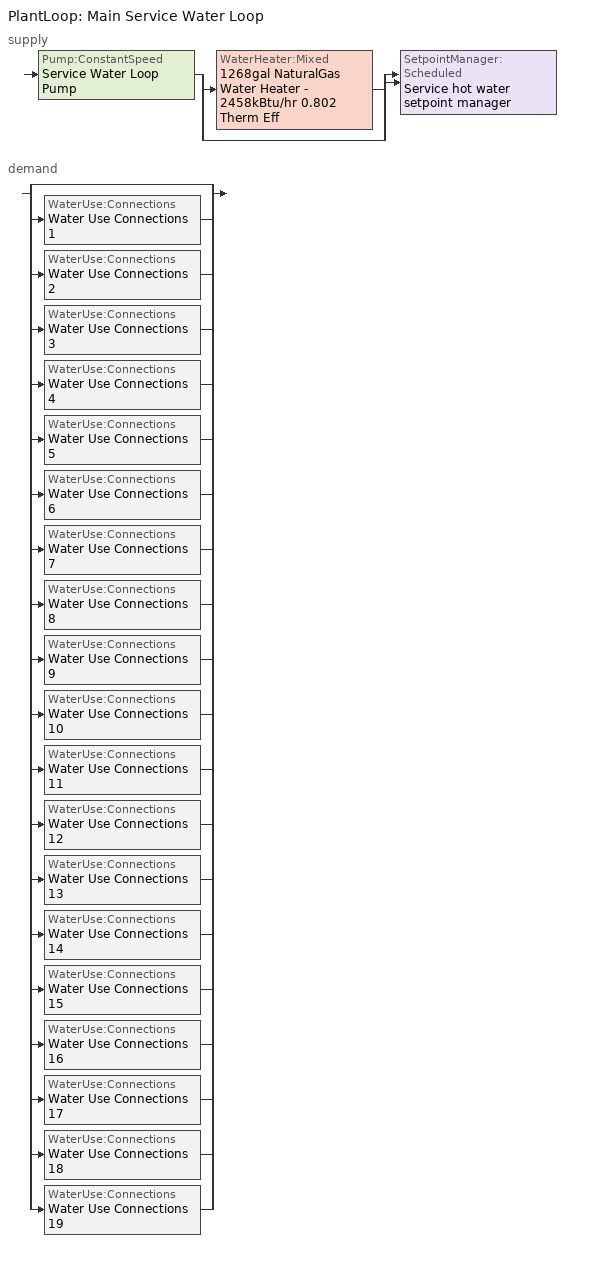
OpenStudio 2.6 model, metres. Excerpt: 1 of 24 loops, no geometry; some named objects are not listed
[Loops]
PlantLoop 'Main Service Water Loop'
 supply: Pump:ConstantSpeed 'Service Water Loop Pump' > split
  | WaterHeater:Mixed '1268gal NaturalGas Water Heater - 2458kBtu/hr 0.802 Therm Eff'
  | bypass
  join > SetpointManager:Scheduled 'Service hot water setpoint manager'
 demand: split
  | bypass
  | WaterUse:Connections 'Water Use Connections 1'
  | WaterUse:Connections 'Water Use Connections 2'
  | WaterUse:Connections 'Water Use Connections 3'
  | WaterUse:Connections 'Water Use Connections 4'
  | WaterUse:Connections 'Water Use Connections 5'
  | WaterUse:Connections 'Water Use Connections 6'
  | WaterUse:Connections 'Water Use Connections 7'
  | WaterUse:Connections 'Water Use Connections 8'
  | WaterUse:Connections 'Water Use Connections 9'
  | WaterUse:Connections 'Water Use Connections 10'
  | WaterUse:Connections 'Water Use Connections 11'
  | WaterUse:Connections 'Water Use Connections 12'
  | WaterUse:Connections 'Water Use Connections 13'
  | WaterUse:Connections 'Water Use Connections 14'
  | WaterUse:Connections 'Water Use Connections 15'
  | WaterUse:Connections 'Water Use Connections 16'
  | WaterUse:Connections 'Water Use Connections 17'
  | WaterUse:Connections 'Water Use Connections 18'
  | WaterUse:Connections 'Water Use Connections 19'
[PlantLoop]
Main Service Water Loop: Glycol Concentration=0; Maximum Loop Temperature {C}=60; Minimum Loop Temperature {C}=10; Plant Loop Volume {m3}=Autocalculate; Load Distribution Scheme=Optimal
[Sizing:Plant]
Main Service Water Loop: Loop Type=Heating; Design Loop Exit Temperature {C}=60; Loop Design Temperature Difference {deltaC}=5; Sizing Option=NonCoincident; Zone Timesteps in Averaging Window=1; Coincident Sizing Factor Mode=None
[SetpointManager:Scheduled]
Service hot water setpoint manager: Control Variable=Temperature; Schedule=Service Water Loop Temp - 140F
[Pump:ConstantSpeed]
Service Water Loop Pump: Rated Flow Rate {m3/s}=autosize; Rated Pump Head {Pa}=2.1597e+06; Rated Power Consumption {W}=autosize; Motor Efficiency=0.917; Fraction of Motor Inefficiencies to Fluid Stream=0; Pump Control Type=Intermittent; Design Power Sizing Method=PowerPerFlowPerPressure; Design Electric Power per Unit Flow Rate {W/(m3/s)}=348701.1; Design Shaft Power per Unit Flow Rate per Unit Head {W-s/m3-Pa}=1.28205
[WaterHeater:Mixed]
1268gal NaturalGas Water Heater - 2458kBtu/hr 0.802 Therm Eff: Tank Volume {m3}=4.8013; Setpoint Temperature Schedule=Service Water Loop Temp - 140F; Deadband Temperature Difference {deltaC}=2; Maximum Temperature Limit {C}=82.2222; Heater Control Type=Cycle; Heater Maximum Capacity {W}=720505; Heater Fuel Type=NaturalGas; Heater Thermal Efficiency=0.802275; Part Load Factor Curve=SWH-EFFFPLR-NECB2011; Off Cycle Parasitic Fuel Consumption Rate {W}=20; Off Cycle Parasitic Fuel Type=NaturalGas; Off Cycle Parasitic Heat Fraction to Tank=0.8; On Cycle Parasitic Fuel Type=NaturalGas; On Cycle Parasitic Heat Fraction to Tank=0; Ambient Temperature Indicator=Schedule; Ambient Temperature Schedule=Water Heater Ambient Temp Schedule - 70F; Off Cycle Loss Coefficient to Ambient Temperature {W/K}=42.1458; On Cycle Loss Coefficient to Ambient Temperature {W/K}=42.1458; Use Side Effectiveness=1; Source Side Effectiveness=1; Use Side Design Flow Rate {m3/s}=autosize; Source Side Design Flow Rate {m3/s}=autosize; Indirect Water Heating Recovery Time {hr}=1.5; Source Side Flow Control Mode=IndirectHeatPrimarySetpoint
[WaterUse:Connections]
Name | Water Use Equipment Name 1
Water Use Connections 1 | Courthouse - chambers-space function Service Water Use 0.72gal/min
Water Use Connections 2 | Courthouse - courtroom-space function Service Water Use 0.96gal/min
Water Use Connections 3 | Dining - bar lounge/leisure-space function Service Water Use 1.44gal/min
Water Use Connections 4 | Dining - family space-space function Service Water Use 1.91gal/min
Water Use Connections 5 | Dining - other-space function Service Water Use 1.91gal/min
Water Use Connections 6 | Dormitory - living quarters-space function Service Water Use 4.26gal/min
Water Use Connections 7 | Dress./fitt. - performance arts-space function Service Water Use 0.21gal/min
Water Use Connections 8 | Dwelling unit(s)-space function Service Water Use 1.33gal/min
Water Use Connections 9 | Fire station - engine room-space function Service Water Use 2.08gal/min
Water Use Connections 10 | Fire station - quarters-space function Service Water Use 4.26gal/min
Water Use Connections 11 | Food preparation - vented-space function Service Water Use 0.96gal/min
Water Use Connections 12 | Food preparation-space function Service Water Use 0.96gal/min
Water Use Connections 13 | Gym - audience-space function Service Water Use 0.96gal/min
Water Use Connections 14 | Gym - fitness-space function Service Water Use 2.87gal/min
Water Use Connections 15 | Gym - play-space function Service Water Use 3.83gal/min
Water Use Connections 16 | Hospital - emergency-space function Service Water Use 1.44gal/min
Water Use Connections 17 | Hospital - exam-space function Service Water Use 0.72gal/min
Water Use Connections 18 | Hospital - laundry/washing-space function Service Water Use 0.64gal/min
Water Use Connections 19 | Hospital - lounge/recreation-space function Service Water Use 0.96gal/min
[WaterUse:Equipment:Definition]
Name | Peak Flow Rate {m3/s} | Target Temperature Schedule | Sensible Fraction Schedule | Latent Fraction Schedule
Courthouse - chambers-space function Service Water Use Def 0.72gal/min | 4.53877e-05 | Schedule Ruleset 5 | Schedule Ruleset 3 | Schedule Ruleset 4
Courthouse - courtroom-space function Service Water Use Def 0.96gal/min | 6.0255e-05 | Schedule Ruleset 8 | Schedule Ruleset 6 | Schedule Ruleset 7
Dining - bar lounge/leisure-space function Service Water Use Def 1.44gal/min | 9.06778e-05 | Schedule Ruleset 11 | Schedule Ruleset 9 | Schedule Ruleset 10
Dining - family space-space function Service Water Use Def 1.91gal/min | 0.000120805 | Schedule Ruleset 14 | Schedule Ruleset 12 | Schedule Ruleset 13
Dining - other-space function Service Water Use Def 1.91gal/min | 0.000120805 | Schedule Ruleset 17 | Schedule Ruleset 15 | Schedule Ruleset 16
Dormitory - living quarters-space function Service Water Use Def 4.26gal/min | 0.000269034 | Schedule Ruleset 20 | Schedule Ruleset 18 | Schedule Ruleset 19
Dress./fitt. - performance arts-space function Service Water Use Def 0.21gal/min | 1.34044e-05 | Schedule Ruleset 23 | Schedule Ruleset 21 | Schedule Ruleset 22
Dwelling unit(s)-space function Service Water Use Def 1.33gal/min | 8.40732e-05 | Schedule Ruleset 26 | Schedule Ruleset 24 | Schedule Ruleset 25
Fire station - engine room-space function Service Water Use Def 2.08gal/min | 0.000131166 | Schedule Ruleset 29 | Schedule Ruleset 27 | Schedule Ruleset 28
Fire station - quarters-space function Service Water Use Def 4.26gal/min | 0.000269034 | Schedule Ruleset 32 | Schedule Ruleset 30 | Schedule Ruleset 31
Food preparation - vented-space function Service Water Use Def 0.96gal/min | 6.04677e-05 | Schedule Ruleset 35 | Schedule Ruleset 33 | Schedule Ruleset 34
Food preparation-space function Service Water Use Def 0.96gal/min | 6.04677e-05 | Schedule Ruleset 38 | Schedule Ruleset 36 | Schedule Ruleset 37
Gym - audience-space function Service Water Use Def 0.96gal/min | 6.0255e-05 | Schedule Ruleset 41 | Schedule Ruleset 39 | Schedule Ruleset 40
Gym - fitness-space function Service Water Use Def 2.87gal/min | 0.000181356 | Schedule Ruleset 44 | Schedule Ruleset 42 | Schedule Ruleset 43
Gym - play-space function Service Water Use Def 3.83gal/min | 0.000241808 | Schedule Ruleset 47 | Schedule Ruleset 45 | Schedule Ruleset 46
Hospital - emergency-space function Service Water Use Def 1.44gal/min | 9.07755e-05 | Schedule Ruleset 50 | Schedule Ruleset 48 | Schedule Ruleset 49
Hospital - exam-space function Service Water Use Def 0.72gal/min | 4.53877e-05 | Schedule Ruleset 53 | Schedule Ruleset 51 | Schedule Ruleset 52
Hospital - laundry/washing-space function Service Water Use Def 0.64gal/min | 4.04104e-05 | Schedule Ruleset 56 | Schedule Ruleset 54 | Schedule Ruleset 55
Hospital - lounge/recreation-space function Service Water Use Def 0.96gal/min | 6.05503e-05 | Schedule Ruleset 59 | Schedule Ruleset 57 | Schedule Ruleset 58
[WaterUse:Equipment]
Name | Water Use Equipment Definition | Space | Flow Rate Fraction Schedule
Courthouse - chambers-space function Service Water Use 0.72gal/min | Courthouse - chambers-space function Service Water Use Def 0.72gal/min | Courthouse - chambers-Space Function | NECB-A-Service Water Heating
Courthouse - courtroom-space function Service Water Use 0.96gal/min | Courthouse - courtroom-space function Service Water Use Def 0.96gal/min | Courthouse - courtroom-Space Function | NECB-A-Service Water Heating
Dining - bar lounge/leisure-space function Service Water Use 1.44gal/min | Dining - bar lounge/leisure-space function Service Water Use Def 1.44gal/min | Dining - bar lounge/leisure-Space Function | NECB-B-Service Water Heating
Dining - family space-space function Service Water Use 1.91gal/min | Dining - family space-space function Service Water Use Def 1.91gal/min | Dining - family space-Space Function | NECB-B-Service Water Heating
Dining - other-space function Service Water Use 1.91gal/min | Dining - other-space function Service Water Use Def 1.91gal/min | Dining - other-Space Function | NECB-B-Service Water Heating
Dormitory - living quarters-space function Service Water Use 4.26gal/min | Dormitory - living quarters-space function Service Water Use Def 4.26gal/min | Dormitory - living quarters-Space Function | NECB-G-Service Water Heating
Dress./fitt. - performance arts-space function Service Water Use 0.21gal/min | Dress./fitt. - performance arts-space function Service Water Use Def 0.21gal/min | Dress./fitt. - performance arts-Space Function | NECB-C-Service Water Heating
Dwelling unit(s)-space function Service Water Use 1.33gal/min | Dwelling unit(s)-space function Service Water Use Def 1.33gal/min | Dwelling Unit(s)-Space Function | NECB-G-Service Water Heating
Fire station - engine room-space function Service Water Use 2.08gal/min | Fire station - engine room-space function Service Water Use Def 2.08gal/min | Fire station - engine room-Space Function | NECB-H-Service Water Heating
Fire station - quarters-space function Service Water Use 4.26gal/min | Fire station - quarters-space function Service Water Use Def 4.26gal/min | Fire station - quarters-Space Function | NECB-G-Service Water Heating
Food preparation - vented-space function Service Water Use 0.96gal/min | Food preparation - vented-space function Service Water Use Def 0.96gal/min | Food preparation - vented-Space Function | NECB-B-Service Water Heating
Food preparation-space function Service Water Use 0.96gal/min | Food preparation-space function Service Water Use Def 0.96gal/min | Food preparation-Space Function | NECB-B-Service Water Heating
Gym - audience-space function Service Water Use 0.96gal/min | Gym - audience-space function Service Water Use Def 0.96gal/min | Gym - audience-Space Function | NECB-B-Service Water Heating
Gym - fitness-space function Service Water Use 2.87gal/min | Gym - fitness-space function Service Water Use Def 2.87gal/min | Gym - fitness-Space Function | NECB-B-Service Water Heating
Gym - play-space function Service Water Use 3.83gal/min | Gym - play-space function Service Water Use Def 3.83gal/min | Gym - play-Space Function | NECB-B-Service Water Heating
Hospital - emergency-space function Service Water Use 1.44gal/min | Hospital - emergency-space function Service Water Use Def 1.44gal/min | Hospital - emergency-Space Function | NECB-H-Service Water Heating
Hospital - exam-space function Service Water Use 0.72gal/min | Hospital - exam-space function Service Water Use Def 0.72gal/min | Hospital - exam-Space Function | NECB-C-Service Water Heating
Hospital - laundry/washing-space function Service Water Use 0.64gal/min | Hospital - laundry/washing-space function Service Water Use Def 0.64gal/min | Hospital - laundry/washing-Space Function | NECB-C-Service Water Heating
Hospital - lounge/recreation-space function Service Water Use 0.96gal/min | Hospital - lounge/recreation-space function Service Water Use Def 0.96gal/min | Hospital - lounge/recreation-Space Function | NECB-B-Service Water Heating
[Schedule:Ruleset]
Name | Default Day Schedule
Service Water Loop Temp - 140F | Service Water Loop Temp - 140F Default
Water Heater Ambient Temp Schedule - 70F | Water Heater Ambient Temp Schedule - 70F Default
Schedule Ruleset 3 | Schedule Day 8
Schedule Ruleset 4 | Schedule Day 9
Schedule Ruleset 5 | Schedule Day 10
NECB-A-Service Water Heating | NECB-A-Service Water Heating Default
Schedule Ruleset 6 | Schedule Day 11
Schedule Ruleset 7 | Schedule Day 12
Schedule Ruleset 8 | Schedule Day 13
Schedule Ruleset 9 | Schedule Day 14
Schedule Ruleset 10 | Schedule Day 15
Schedule Ruleset 11 | Schedule Day 16
NECB-B-Service Water Heating | NECB-B-Service Water Heating Default
Schedule Ruleset 12 | Schedule Day 17
Schedule Ruleset 13 | Schedule Day 18
Schedule Ruleset 14 | Schedule Day 19
Schedule Ruleset 15 | Schedule Day 20
Schedule Ruleset 16 | Schedule Day 21
Schedule Ruleset 17 | Schedule Day 22
Schedule Ruleset 18 | Schedule Day 23
Schedule Ruleset 19 | Schedule Day 24
Schedule Ruleset 20 | Schedule Day 25
NECB-G-Service Water Heating | NECB-G-Service Water Heating Default
Schedule Ruleset 21 | Schedule Day 26
Schedule Ruleset 22 | Schedule Day 27
Schedule Ruleset 23 | Schedule Day 28
NECB-C-Service Water Heating | NECB-C-Service Water Heating Default
Schedule Ruleset 24 | Schedule Day 29
Schedule Ruleset 25 | Schedule Day 30
Schedule Ruleset 26 | Schedule Day 31
Schedule Ruleset 27 | Schedule Day 32
Schedule Ruleset 28 | Schedule Day 33
Schedule Ruleset 29 | Schedule Day 34
NECB-H-Service Water Heating | NECB-H-Service Water Heating Default
Schedule Ruleset 30 | Schedule Day 35
Schedule Ruleset 31 | Schedule Day 36
Schedule Ruleset 32 | Schedule Day 37
Schedule Ruleset 33 | Schedule Day 38
Schedule Ruleset 34 | Schedule Day 39
Schedule Ruleset 35 | Schedule Day 40
Schedule Ruleset 36 | Schedule Day 41
Schedule Ruleset 37 | Schedule Day 42
Schedule Ruleset 38 | Schedule Day 43
Schedule Ruleset 39 | Schedule Day 44
Schedule Ruleset 40 | Schedule Day 45
Schedule Ruleset 41 | Schedule Day 46
Schedule Ruleset 42 | Schedule Day 47
Schedule Ruleset 43 | Schedule Day 48
Schedule Ruleset 44 | Schedule Day 49
Schedule Ruleset 45 | Schedule Day 50
Schedule Ruleset 46 | Schedule Day 51
Schedule Ruleset 47 | Schedule Day 52
Schedule Ruleset 48 | Schedule Day 53
Schedule Ruleset 49 | Schedule Day 54
Schedule Ruleset 50 | Schedule Day 55
Schedule Ruleset 51 | Schedule Day 56
Schedule Ruleset 52 | Schedule Day 57
Schedule Ruleset 53 | Schedule Day 58
Schedule Ruleset 54 | Schedule Day 59
Schedule Ruleset 55 | Schedule Day 60
Schedule Ruleset 56 | Schedule Day 61
Schedule Ruleset 57 | Schedule Day 62
Schedule Ruleset 58 | Schedule Day 63
Schedule Ruleset 59 | Schedule Day 64
[Schedule:Day]
Service Water Loop Temp - 140F Default; Schedule Day 10; Schedule Day 13; Schedule Day 16; Schedule Day 19; Schedule Day 22; Schedule Day 25; Schedule Day 28; Schedule Day 31; Schedule Day 34; Schedule Day 37; Schedule Day 40; Schedule Day 43; Schedule Day 46; Schedule Day 49; Schedule Day 52; Schedule Day 55; Schedule Day 58; Schedule Day 61; Schedule Day 64: 24, 0, 60
Water Heater Ambient Temp Schedule - 70F Default: 24, 0, 21.1111
Schedule Day 8; Schedule Day 11; Schedule Day 14; Schedule Day 17; Schedule Day 20; Schedule Day 23; Schedule Day 26; Schedule Day 29; Schedule Day 32; Schedule Day 35; Schedule Day 38; Schedule Day 41; Schedule Day 44; Schedule Day 47; Schedule Day 50; Schedule Day 53; Schedule Day 56; Schedule Day 59; Schedule Day 62: 24, 0, 0.2
Schedule Day 9; NECB-A-Service Water Heating Sat Day; NECB-A-Service Water Heating Sun|Hol Day; Schedule Day 12; Schedule Day 15; Schedule Day 18; Schedule Day 21; Schedule Day 24; Schedule Day 27; Schedule Day 30; Schedule Day 33; Schedule Day 36; Schedule Day 39; Schedule Day 42; Schedule Day 45; Schedule Day 48; Schedule Day 51; Schedule Day 54; Schedule Day 57; Schedule Day 60; Schedule Day 63: 24, 0, 0.05
NECB-A-Service Water Heating Default; NECB-A-Service Water Heating Default|Wkdy Day: 7, 0, 0.05, 8, 0, 0.1, 10, 0, 0.5, 16, 0, 0.9, 17, 0, 0.7, 18, 0, 0.5, 19, 0, 0.3, 22, 0, 0.2, 24, 0, 0.05
NECB-B-Service Water Heating Default; NECB-B-Service Water Heating Default|Wkdy Day: 1, 0, 0.6, 2, 0, 0.5, 9, 0, 0.05, 11, 0, 0.7, 12, 0, 0.4, 13, 0, 0.5, 15, 0, 0.6, 16, 0, 0.4, 18, 0, 0.3, 19, 0, 0.4, 20, 0, 0.5, 22, 0, 0.8, 24, 0, 0.9
NECB-B-Service Water Heating Sat Day: 1, 0, 0.7, 2, 0, 0.6, 9, 0, 0.05, 11, 0, 0.7, 12, 0, 0.4, 13, 0, 0.5, 15, 0, 0.6, 16, 0, 0.4, 18, 0, 0.3, 19, 0, 0.4, 20, 0, 0.5, 22, 0, 0.8, 24, 0, 0.9
NECB-B-Service Water Heating Sun|Hol Day: 1, 0, 0.5, 2, 0, 0.6, 9, 0, 0.05, 11, 0, 0.7, 12, 0, 0.4, 13, 0, 0.5, 15, 0, 0.6, 16, 0, 0.4, 18, 0, 0.3, 19, 0, 0.4, 20, 0, 0.5, 22, 0, 0.8, 24, 0, 0.5
NECB-G-Service Water Heating Default; NECB-G-Service Water Heating Default|Wkdy Day: 1, 0, 0.1, 6, 0, 0.05, 7, 0, 0.2, 8, 0, 0.8, 9, 0, 0.7, 10, 0, 0.5, 11, 0, 0.4, 14, 0, 0.2, 15, 0, 0.3, 17, 0, 0.5, 19, 0, 0.7, 21, 0, 0.4, 23, 0, 0.2, 24, 0, 0.1
NECB-G-Service Water Heating Sat Day: 1, 0, 0.1, 7, 0, 0.05, 8, 0, 0.2, 11, 0, 0.5, 15, 0, 0.3, 16, 0, 0.7, 17, 0, 0.9, 19, 0, 0.7, 20, 0, 0.6, 21, 0, 0.5, 22, 0, 0.4, 23, 0, 0.3, 24, 0, 0.2
NECB-G-Service Water Heating Sun|Hol Day: 1, 0, 0.1, 8, 0, 0.05, 9, 0, 0.2, 11, 0, 0.3, 13, 0, 0.2, 14, 0, 0.3, 15, 0, 0.4, 16, 0, 0.5, 17, 0, 0.6, 18, 0, 0.7, 19, 0, 0.4, 20, 0, 0.3, 24, 0, 0.2
NECB-C-Service Water Heating Default; NECB-C-Service Water Heating Default|Wkdy Day: 8, 0, 0.05, 9, 0, 0.1, 10, 0, 0.2, 11, 0, 0.3, 12, 0, 0.4, 16, 0, 0.8, 17, 0, 0.6, 18, 0, 0.4, 19, 0, 0.3, 21, 0, 0.2, 24, 0, 0.05
NECB-C-Service Water Heating Sat Day: 8, 0, 0.05, 9, 0, 0.1, 10, 0, 0.2, 11, 0, 0.3, 12, 0, 0.5, 16, 0, 0.9, 17, 0, 0.7, 18, 0, 0.5, 19, 0, 0.3, 21, 0, 0.2, 24, 0, 0.05
NECB-C-Service Water Heating Sun|Hol Day: 10, 0, 0.05, 11, 0, 0.1, 12, 0, 0.2, 13, 0, 0.4, 15, 0, 0.8, 16, 0, 0.6, 17, 0, 0.4, 18, 0, 0.3, 19, 0, 0.2, 24, 0, 0.05
NECB-H-Service Water Heating Default; NECB-H-Service Water Heating Default|Wkdy Day; NECB-H-Service Water Heating Sat Day; NECB-H-Service Water Heating Sun|Hol Day: 24, 0, 0.9
[Schedule:Rule] Date Specification Type=DateRange; Start Month=1; Start Day=1; End Month=12; End Day=31
Name | Schedule Ruleset | Rule Order | Day Schedule | Apply Monday | Apply Tuesday | Apply Wednesday | Apply Thursday | Apply Friday | Apply Saturday | Apply Sunday
Schedule Rule 77 | NECB-A-Service Water Heating | 2 | NECB-A-Service Water Heating Default|Wkdy Day | Yes | Yes | Yes | Yes | Yes
Schedule Rule 78 | NECB-A-Service Water Heating | 1 | NECB-A-Service Water Heating Sat Day |  |  |  |  |  | Yes
Schedule Rule 79 | NECB-A-Service Water Heating | 0 | NECB-A-Service Water Heating Sun|Hol Day |  |  |  |  |  |  | Yes
Schedule Rule 80 | NECB-B-Service Water Heating | 2 | NECB-B-Service Water Heating Default|Wkdy Day | Yes | Yes | Yes | Yes | Yes
Schedule Rule 81 | NECB-B-Service Water Heating | 1 | NECB-B-Service Water Heating Sat Day |  |  |  |  |  | Yes
Schedule Rule 82 | NECB-B-Service Water Heating | 0 | NECB-B-Service Water Heating Sun|Hol Day |  |  |  |  |  |  | Yes
Schedule Rule 83 | NECB-G-Service Water Heating | 2 | NECB-G-Service Water Heating Default|Wkdy Day | Yes | Yes | Yes | Yes | Yes
Schedule Rule 84 | NECB-G-Service Water Heating | 1 | NECB-G-Service Water Heating Sat Day |  |  |  |  |  | Yes
Schedule Rule 85 | NECB-G-Service Water Heating | 0 | NECB-G-Service Water Heating Sun|Hol Day |  |  |  |  |  |  | Yes
Schedule Rule 86 | NECB-C-Service Water Heating | 2 | NECB-C-Service Water Heating Default|Wkdy Day | Yes | Yes | Yes | Yes | Yes
Schedule Rule 87 | NECB-C-Service Water Heating | 1 | NECB-C-Service Water Heating Sat Day |  |  |  |  |  | Yes
Schedule Rule 88 | NECB-C-Service Water Heating | 0 | NECB-C-Service Water Heating Sun|Hol Day |  |  |  |  |  |  | Yes
Schedule Rule 89 | NECB-H-Service Water Heating | 2 | NECB-H-Service Water Heating Default|Wkdy Day | Yes | Yes | Yes | Yes | Yes
Schedule Rule 90 | NECB-H-Service Water Heating | 1 | NECB-H-Service Water Heating Sat Day |  |  |  |  |  | Yes
Schedule Rule 91 | NECB-H-Service Water Heating | 0 | NECB-H-Service Water Heating Sun|Hol Day |  |  |  |  |  |  | Yes
[Curve:Cubic]
SWH-EFFFPLR-NECB2011: Coefficient1 Constant=0.7576; Coefficient2 x=1.0071; Coefficient3 x**2=-1.4443; Coefficient4 x**3=0.6844; Minimum Value of x=0; Maximum Value of x=1
